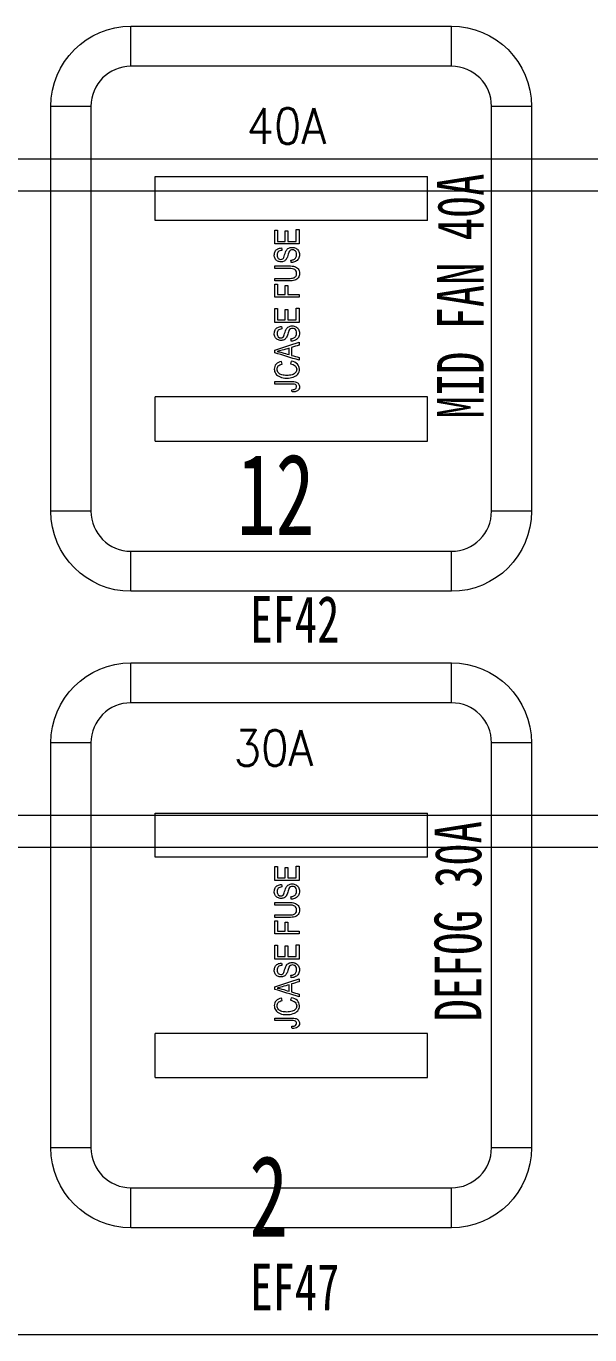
# Model space of a CAD drawing. Header units: inches. Extents: x 47316 to 59086, y 3141 to 11743.
# Drawn here: x 50801.4 to 50833.1, y 9934.3 to 10007.8 of the extents above; entities that cross this region are included whole.
import ezdxf
from ezdxf.enums import TextEntityAlignment as Align

# ---------------------------------------------------------------- set-up
doc = ezdxf.new("R2010")
doc.units = ezdxf.units.IN
doc.header["$MEASUREMENT"] = 0
doc.styles.add('MtX_romans_shx', font='romans.shx')
doc.styles.add('MtX_STSong', font='')
doc.styles.add('仿宋', font='仿宋_GB2312.ttf', dxfattribs={"width": 0.7})
doc.styles.get('MtX_STSong').set_extended_font_data('STSong')

msp = doc.modelspace()

# ---------------------------------------------------------------- linework, layer by layer
at = {"color": 0, "linetype": 'Continuous', "lineweight": 15}
for p, q in [((50807.302, 10005.505), (50807.302, 10007.755)), ((50807.302, 10007.755), (50825.302, 10007.755)), ((50825.302, 10005.505), (50825.302, 10007.755)), ((50825.302, 10005.505), (50807.302, 10005.505)), ((50805.052, 10003.255), (50802.802, 10003.255)), ((50802.802, 9980.53), (50802.802, 10003.255)), ((50805.052, 10003.255), (50805.052, 9980.53)), ((50827.552, 9980.53), (50827.552, 10003.255)), ((50829.802, 10003.255), (50827.552, 10003.255)), ((50829.802, 10003.255), (50829.802, 9980.53)), ((50808.652, 9999.318), (50823.952, 9999.318)), ((50808.652, 9996.843), (50808.652, 9999.318)), ((50808.652, 9984.468), (50808.652, 9986.943)), ((50805.052, 9980.53), (50802.802, 9980.53)), ((50829.802, 9980.53), (50827.552, 9980.53)), ((50807.302, 9976.03), (50807.302, 9978.28)), ((50807.302, 9978.28), (50825.302, 9978.28)), ((50825.302, 9976.03), (50825.302, 9978.28)), ((50825.302, 9976.03), (50807.302, 9976.03)), ((50807.302, 9969.771), (50807.302, 9972.021)), ((50807.302, 9972.021), (50825.302, 9972.021)), ((50825.302, 9969.771), (50825.302, 9972.021)), ((50825.302, 9969.771), (50807.302, 9969.771)), ((50805.052, 9967.521), (50802.802, 9967.521)), ((50802.802, 9944.796), (50802.802, 9967.521)), ((50805.052, 9967.521), (50805.052, 9944.796)), ((50827.552, 9944.796), (50827.552, 9967.521)), ((50829.802, 9967.521), (50827.552, 9967.521)), ((50829.802, 9967.521), (50829.802, 9944.796)), ((50808.652, 9963.583), (50823.952, 9963.583)), ((50808.652, 9961.108), (50808.652, 9963.583)), ((50808.652, 9948.733), (50808.652, 9951.208)), ((50805.052, 9944.796), (50802.802, 9944.796)), ((50829.802, 9944.796), (50827.552, 9944.796)), ((50807.302, 9940.296), (50807.302, 9942.546)), ((50807.302, 9942.546), (50825.302, 9942.546)), ((50825.302, 9940.296), (50825.302, 9942.546)), ((50825.302, 9940.296), (50807.302, 9940.296)), ((50978.955, 9934.293), (50565.517, 9934.293))]:
    msp.add_line(p, q, dxfattribs=at)
at = {"color": 0, "lineweight": 15}
for p, q in [((50873.655, 10000.288), (50671.088, 10000.288)), ((50823.952, 9996.843), (50823.952, 9999.318)), ((50873.655, 9998.488), (50672.888, 9998.488)), ((50823.952, 9996.843), (50808.652, 9996.843)), ((50823.952, 9986.943), (50808.652, 9986.943)), ((50823.952, 9984.468), (50823.952, 9986.943)), ((50808.652, 9984.468), (50823.952, 9984.468)), ((50873.655, 9963.444), (50672.888, 9963.444)), ((50823.952, 9961.108), (50823.952, 9963.583)), ((50873.655, 9961.644), (50671.088, 9961.644)), ((50823.952, 9961.108), (50808.652, 9961.108)), ((50823.952, 9951.208), (50808.652, 9951.208)), ((50823.952, 9948.733), (50823.952, 9951.208)), ((50808.652, 9948.733), (50823.952, 9948.733))]:
    msp.add_line(p, q, dxfattribs=at)
at = {"color": 0, "linetype": 'Continuous', "lineweight": 15, "extrusion": (0, 0, -1)}
for centre, start, end in [((-50807.302, 10003.255), 0, 90), ((-50825.302, 10003.255), 90, 180), ((-50807.302, 9980.53), 270, 0), ((-50825.302, 9980.53), 180, 270), ((-50807.302, 9967.521), 0, 90), ((-50825.302, 9967.521), 90, 180), ((-50807.302, 9944.796), 270, 0), ((-50825.302, 9944.796), 180, 270)]:
    msp.add_arc(centre, 4.5, start, end, dxfattribs=at)
at = {"color": 0, "linetype": 'Continuous', "lineweight": 15}
for centre, start, end in [((50807.302, 10003.255), 90, 180), ((50825.302, 10003.255), 0, 90), ((50807.302, 9980.53), 180, 270), ((50825.302, 9980.53), 270, 0), ((50807.302, 9967.521), 90, 180), ((50825.302, 9967.521), 0, 90), ((50807.302, 9944.796), 180, 270), ((50825.302, 9944.796), 270, 0)]:
    msp.add_arc(centre, 2.25, start, end, dxfattribs=at)
for points in [[(50815.373, 9995.535), (50815.373, 9995.793), (50815.373, 9996.051), (50815.373, 9996.31)], [(50815.373, 9996.31), (50815.427, 9996.31), (50815.481, 9996.31), (50815.534, 9996.31)], [(50815.534, 9996.31), (50815.534, 9996.099), (50815.534, 9995.888), (50815.534, 9995.676)], [(50815.953, 9995.676), (50815.953, 9995.874), (50815.953, 9996.072), (50815.953, 9996.27)], [(50815.953, 9996.27), (50816.007, 9996.27), (50816.06, 9996.27), (50816.114, 9996.27)], [(50816.114, 9996.27), (50816.114, 9996.072), (50816.114, 9995.874), (50816.114, 9995.676)], [(50816.579, 9995.676), (50816.579, 9995.896), (50816.579, 9996.115), (50816.579, 9996.335)], [(50816.579, 9996.335), (50816.633, 9996.335), (50816.687, 9996.335), (50816.741, 9996.335)], [(50816.741, 9996.335), (50816.741, 9996.068), (50816.741, 9995.801), (50816.741, 9995.535)], [(50816.741, 9995.535), (50816.285, 9995.535), (50815.829, 9995.535), (50815.373, 9995.535)], [(50815.534, 9995.676), (50815.674, 9995.676), (50815.814, 9995.676), (50815.953, 9995.676)], [(50816.114, 9995.676), (50816.269, 9995.676), (50816.424, 9995.676), (50816.579, 9995.676)], [(50815.758, 9995.306), (50815.763, 9995.261), (50815.767, 9995.215), (50815.772, 9995.17)], [(50816.301, 9994.485), (50816.296, 9994.529), (50816.291, 9994.574), (50816.286, 9994.618)], [(50815.373, 9994.155), (50815.373, 9994.202), (50815.373, 9994.249), (50815.373, 9994.297)], [(50816.162, 9994.155), (50815.899, 9994.155), (50815.636, 9994.155), (50815.373, 9994.155)], [(50816.547, 9994.544), (50816.475, 9994.506), (50816.393, 9994.486), (50816.301, 9994.485)], [(50815.373, 9993.453), (50815.373, 9993.501), (50815.373, 9993.548), (50815.373, 9993.595)], [(50815.373, 9992.544), (50815.373, 9992.785), (50815.373, 9993.026), (50815.373, 9993.267)], [(50815.373, 9993.267), (50815.427, 9993.267), (50815.481, 9993.267), (50815.534, 9993.267)], [(50815.534, 9993.267), (50815.534, 9993.073), (50815.534, 9992.879), (50815.534, 9992.685)], [(50815.958, 9992.685), (50815.958, 9992.853), (50815.958, 9993.021), (50815.958, 9993.189)], [(50815.958, 9993.189), (50816.012, 9993.189), (50816.066, 9993.189), (50816.119, 9993.189)], [(50816.119, 9993.189), (50816.119, 9993.021), (50816.119, 9992.853), (50816.119, 9992.685)], [(50816.741, 9992.544), (50816.285, 9992.544), (50815.829, 9992.544), (50815.373, 9992.544)], [(50815.534, 9992.685), (50815.676, 9992.685), (50815.817, 9992.685), (50815.958, 9992.685)], [(50816.119, 9992.685), (50816.326, 9992.685), (50816.533, 9992.685), (50816.741, 9992.685)], [(50816.741, 9992.685), (50816.741, 9992.638), (50816.741, 9992.591), (50816.741, 9992.544)], [(50815.373, 9991.899), (50815.427, 9991.899), (50815.481, 9991.899), (50815.534, 9991.899)], [(50815.373, 9991.124), (50815.373, 9991.383), (50815.373, 9991.641), (50815.373, 9991.899)], [(50815.534, 9991.899), (50815.534, 9991.688), (50815.534, 9991.477), (50815.534, 9991.266)], [(50815.953, 9991.859), (50816.007, 9991.859), (50816.06, 9991.859), (50816.114, 9991.859)], [(50815.953, 9991.266), (50815.953, 9991.464), (50815.953, 9991.662), (50815.953, 9991.859)], [(50816.114, 9991.859), (50816.114, 9991.662), (50816.114, 9991.464), (50816.114, 9991.266)], [(50816.579, 9991.924), (50816.633, 9991.924), (50816.687, 9991.924), (50816.741, 9991.924)], [(50816.579, 9991.266), (50816.579, 9991.486), (50816.579, 9991.705), (50816.579, 9991.924)], [(50816.741, 9991.924), (50816.741, 9991.658), (50816.741, 9991.391), (50816.741, 9991.124)], [(50816.741, 9991.124), (50816.285, 9991.124), (50815.829, 9991.124), (50815.373, 9991.124)], [(50815.534, 9991.266), (50815.674, 9991.266), (50815.814, 9991.266), (50815.953, 9991.266)], [(50816.114, 9991.266), (50816.269, 9991.266), (50816.424, 9991.266), (50816.579, 9991.266)], [(50815.758, 9990.896), (50815.763, 9990.85), (50815.767, 9990.805), (50815.772, 9990.76)], [(50816.301, 9990.074), (50816.296, 9990.119), (50816.291, 9990.164), (50816.286, 9990.208)], [(50815.373, 9989.571), (50815.829, 9989.717), (50816.285, 9989.863), (50816.741, 9990.009)], [(50815.373, 9989.418), (50815.373, 9989.469), (50815.373, 9989.52), (50815.373, 9989.571)], [(50815.517, 9989.491), (50815.604, 9989.477), (50815.691, 9989.458), (50815.778, 9989.433)], [(50815.778, 9989.433), (50815.912, 9989.394), (50816.045, 9989.355), (50816.179, 9989.315)], [(50816.179, 9989.315), (50816.179, 9989.437), (50816.179, 9989.558), (50816.179, 9989.679)], [(50816.547, 9990.133), (50816.475, 9990.096), (50816.393, 9990.076), (50816.301, 9990.074)], [(50816.741, 9989.848), (50816.602, 9989.806), (50816.464, 9989.764), (50816.326, 9989.723)], [(50816.326, 9989.723), (50816.326, 9989.573), (50816.326, 9989.424), (50816.326, 9989.275)], [(50816.741, 9990.009), (50816.741, 9989.956), (50816.741, 9989.902), (50816.741, 9989.848)], [(50816.741, 9989.006), (50816.285, 9989.143), (50815.829, 9989.281), (50815.373, 9989.418)], [(50815.79, 9988.791), (50815.776, 9988.838), (50815.762, 9988.884), (50815.748, 9988.931)], [(50816.307, 9988.949), (50816.291, 9988.902), (50816.276, 9988.854), (50816.261, 9988.807)], [(50816.261, 9988.807), (50816.376, 9988.788), (50816.463, 9988.75), (50816.521, 9988.695)], [(50816.326, 9989.275), (50816.464, 9989.235), (50816.602, 9989.196), (50816.741, 9989.157)], [(50816.741, 9989.157), (50816.741, 9989.107), (50816.741, 9989.056), (50816.741, 9989.006)], [(50815.373, 9987.668), (50815.373, 9987.716), (50815.373, 9987.763), (50815.373, 9987.81)], [(50816.353, 9987.221), (50816.345, 9987.263), (50816.338, 9987.306), (50816.33, 9987.349)], [(50816.66, 9987.293), (50816.592, 9987.243), (50816.489, 9987.219), (50816.353, 9987.221)], [(50815.373, 9959.8), (50815.373, 9960.059), (50815.373, 9960.317), (50815.373, 9960.575)], [(50815.373, 9960.575), (50815.427, 9960.575), (50815.481, 9960.575), (50815.534, 9960.575)], [(50815.534, 9960.575), (50815.534, 9960.364), (50815.534, 9960.153), (50815.534, 9959.942)], [(50815.953, 9959.942), (50815.953, 9960.14), (50815.953, 9960.338), (50815.953, 9960.535)], [(50815.953, 9960.535), (50816.007, 9960.535), (50816.06, 9960.535), (50816.114, 9960.535)], [(50816.114, 9960.535), (50816.114, 9960.338), (50816.114, 9960.14), (50816.114, 9959.942)], [(50816.579, 9959.942), (50816.579, 9960.162), (50816.579, 9960.381), (50816.579, 9960.6)], [(50816.579, 9960.6), (50816.633, 9960.6), (50816.687, 9960.6), (50816.741, 9960.6)], [(50816.741, 9960.6), (50816.741, 9960.334), (50816.741, 9960.067), (50816.741, 9959.8)], [(50816.741, 9959.8), (50816.285, 9959.8), (50815.829, 9959.8), (50815.373, 9959.8)], [(50815.534, 9959.942), (50815.674, 9959.942), (50815.814, 9959.942), (50815.953, 9959.942)], [(50815.758, 9959.572), (50815.763, 9959.526), (50815.767, 9959.481), (50815.772, 9959.436)], [(50816.114, 9959.942), (50816.269, 9959.942), (50816.424, 9959.942), (50816.579, 9959.942)], [(50816.301, 9958.75), (50816.296, 9958.795), (50816.291, 9958.839), (50816.286, 9958.884)], [(50816.547, 9958.809), (50816.475, 9958.772), (50816.393, 9958.752), (50816.301, 9958.75)], [(50815.373, 9958.42), (50815.373, 9958.468), (50815.373, 9958.515), (50815.373, 9958.562)], [(50816.162, 9958.42), (50815.899, 9958.42), (50815.636, 9958.42), (50815.373, 9958.42)], [(50815.373, 9957.719), (50815.373, 9957.766), (50815.373, 9957.814), (50815.373, 9957.861)], [(50815.373, 9956.809), (50815.373, 9957.05), (50815.373, 9957.292), (50815.373, 9957.533)], [(50815.373, 9957.533), (50815.427, 9957.533), (50815.481, 9957.533), (50815.534, 9957.533)], [(50815.534, 9957.533), (50815.534, 9957.339), (50815.534, 9957.145), (50815.534, 9956.951)], [(50815.958, 9956.951), (50815.958, 9957.119), (50815.958, 9957.287), (50815.958, 9957.454)], [(50815.958, 9957.454), (50816.012, 9957.454), (50816.066, 9957.454), (50816.119, 9957.454)], [(50816.119, 9957.454), (50816.119, 9957.287), (50816.119, 9957.119), (50816.119, 9956.951)], [(50816.741, 9956.809), (50816.285, 9956.809), (50815.829, 9956.809), (50815.373, 9956.809)], [(50815.534, 9956.951), (50815.676, 9956.951), (50815.817, 9956.951), (50815.958, 9956.951)], [(50816.119, 9956.951), (50816.326, 9956.951), (50816.533, 9956.951), (50816.741, 9956.951)], [(50816.741, 9956.951), (50816.741, 9956.904), (50816.741, 9956.857), (50816.741, 9956.809)], [(50815.373, 9956.165), (50815.427, 9956.165), (50815.481, 9956.165), (50815.534, 9956.165)], [(50815.373, 9955.39), (50815.373, 9955.648), (50815.373, 9955.907), (50815.373, 9956.165)], [(50815.534, 9956.165), (50815.534, 9955.954), (50815.534, 9955.743), (50815.534, 9955.532)], [(50815.953, 9956.125), (50816.007, 9956.125), (50816.06, 9956.125), (50816.114, 9956.125)], [(50815.953, 9955.532), (50815.953, 9955.73), (50815.953, 9955.927), (50815.953, 9956.125)], [(50816.114, 9956.125), (50816.114, 9955.927), (50816.114, 9955.73), (50816.114, 9955.532)], [(50816.579, 9956.19), (50816.633, 9956.19), (50816.687, 9956.19), (50816.741, 9956.19)], [(50816.579, 9955.532), (50816.579, 9955.751), (50816.579, 9955.971), (50816.579, 9956.19)], [(50816.741, 9956.19), (50816.741, 9955.923), (50816.741, 9955.657), (50816.741, 9955.39)], [(50816.741, 9955.39), (50816.285, 9955.39), (50815.829, 9955.39), (50815.373, 9955.39)], [(50815.534, 9955.532), (50815.674, 9955.532), (50815.814, 9955.532), (50815.953, 9955.532)], [(50815.758, 9955.161), (50815.763, 9955.116), (50815.767, 9955.071), (50815.772, 9955.025)], [(50816.114, 9955.532), (50816.269, 9955.532), (50816.424, 9955.532), (50816.579, 9955.532)], [(50815.373, 9953.837), (50815.829, 9953.983), (50816.285, 9954.129), (50816.741, 9954.275)], [(50816.301, 9954.34), (50816.296, 9954.385), (50816.291, 9954.429), (50816.286, 9954.474)], [(50816.547, 9954.399), (50816.475, 9954.362), (50816.393, 9954.342), (50816.301, 9954.34)], [(50816.741, 9954.275), (50816.741, 9954.221), (50816.741, 9954.167), (50816.741, 9954.114)], [(50815.373, 9953.683), (50815.373, 9953.735), (50815.373, 9953.786), (50815.373, 9953.837)], [(50816.741, 9953.272), (50816.285, 9953.409), (50815.829, 9953.546), (50815.373, 9953.683)], [(50815.517, 9953.757), (50815.604, 9953.743), (50815.691, 9953.724), (50815.778, 9953.699)], [(50815.778, 9953.699), (50815.912, 9953.66), (50816.045, 9953.62), (50816.179, 9953.581)], [(50816.179, 9953.581), (50816.179, 9953.702), (50816.179, 9953.823), (50816.179, 9953.945)], [(50816.741, 9954.114), (50816.602, 9954.072), (50816.464, 9954.03), (50816.326, 9953.988)], [(50816.326, 9953.988), (50816.326, 9953.839), (50816.326, 9953.69), (50816.326, 9953.54)], [(50816.326, 9953.54), (50816.464, 9953.501), (50816.602, 9953.462), (50816.741, 9953.422)], [(50815.79, 9953.057), (50815.776, 9953.103), (50815.762, 9953.15), (50815.748, 9953.196)], [(50816.307, 9953.215), (50816.291, 9953.167), (50816.276, 9953.12), (50816.261, 9953.073)], [(50816.261, 9953.073), (50816.376, 9953.053), (50816.463, 9953.016), (50816.521, 9952.961)], [(50816.741, 9953.422), (50816.741, 9953.372), (50816.741, 9953.322), (50816.741, 9953.272)], [(50815.373, 9951.934), (50815.373, 9951.981), (50815.373, 9952.029), (50815.373, 9952.076)], [(50816.353, 9951.486), (50816.345, 9951.529), (50816.338, 9951.572), (50816.33, 9951.615)], [(50816.66, 9951.559), (50816.592, 9951.509), (50816.489, 9951.485), (50816.353, 9951.486)]]:
    msp.add_open_spline(points, degree=3, dxfattribs=at)
for points, knots in [([(50815.772, 9995.17), (50815.685, 9995.162), (50815.62, 9995.138), (50815.531, 9995.053), (50815.509, 9994.991), (50815.509, 9994.823), (50815.53, 9994.76), (50815.609, 9994.682), (50815.658, 9994.662), (50815.764, 9994.662), (50815.804, 9994.676), (50815.867, 9994.731), (50815.9, 9994.803), (50815.966, 9995.033), (50815.995, 9995.112), (50816.057, 9995.218), (50816.104, 9995.264), (50816.216, 9995.323), (50816.281, 9995.338), (50816.427, 9995.338), (50816.496, 9995.322), (50816.624, 9995.256), (50816.674, 9995.209), (50816.746, 9995.087), (50816.764, 9995.018), (50816.764, 9994.845), (50816.746, 9994.763), (50816.674, 9994.632), (50816.619, 9994.581), (50816.547, 9994.544)], [0, 0, 0, 0, 0.060324, 0.060324, 0.120898, 0.120898, 0.184097, 0.184097, 0.247578, 0.247578, 0.302439, 0.302439, 0.356722, 0.356722, 0.411124, 0.411124, 0.489763, 0.489763, 0.568244, 0.568244, 0.645978, 0.645978, 0.723845, 0.723845, 0.801907, 0.801907, 0.900954, 0.900954, 1, 1, 1, 1]), ([(50816.176, 9995.076), (50816.162, 9995.047), (50816.14, 9994.983), (50816.079, 9994.786), (50816.051, 9994.717), (50815.989, 9994.627), (50815.948, 9994.588), (50815.846, 9994.538), (50815.789, 9994.526), (50815.658, 9994.526), (50815.593, 9994.541), (50815.473, 9994.602), (50815.428, 9994.647), (50815.365, 9994.765), (50815.35, 9994.831), (50815.35, 9994.982), (50815.366, 9995.053), (50815.431, 9995.174), (50815.479, 9995.221), (50815.606, 9995.286), (50815.678, 9995.303), (50815.758, 9995.306)], [0, 0, 0, 0, 0.07408, 0.07408, 0.148161, 0.148161, 0.243405, 0.243405, 0.338649, 0.338649, 0.444003, 0.444003, 0.548871, 0.548871, 0.653739, 0.653739, 0.768538, 0.768538, 0.884017, 0.884017, 1, 1, 1, 1]), ([(50816.571, 9995.079), (50816.55, 9995.12), (50816.522, 9995.151), (50816.45, 9995.191), (50816.412, 9995.201), (50816.326, 9995.201), (50816.289, 9995.192), (50816.225, 9995.152), (50816.198, 9995.12), (50816.176, 9995.076)], [0, 0, 0, 0, 0.24883, 0.24883, 0.495828, 0.495828, 0.746909, 0.746909, 1, 1, 1, 1]), ([(50816.286, 9994.618), (50816.355, 9994.625), (50816.411, 9994.639), (50816.498, 9994.686), (50816.534, 9994.722), (50816.588, 9994.819), (50816.602, 9994.874), (50816.602, 9994.989), (50816.591, 9995.037), (50816.571, 9995.079)], [0, 0, 0, 0, 0.257738, 0.257738, 0.514809, 0.514809, 0.771879, 0.771879, 1, 1, 1, 1]), ([(50815.373, 9994.297), (50815.636, 9994.297), (50815.9, 9994.297), (50816.3, 9994.297), (50816.41, 9994.284), (50816.571, 9994.235), (50816.637, 9994.192), (50816.738, 9994.064), (50816.764, 9993.981), (50816.764, 9993.777), (50816.742, 9993.695), (50816.653, 9993.567), (50816.59, 9993.522), (50816.422, 9993.467), (50816.308, 9993.453), (50815.9, 9993.453), (50815.636, 9993.453), (50815.373, 9993.453)], [0, 0, 0, 0, 0.199359, 0.199359, 0.303453, 0.303453, 0.407864, 0.407864, 0.512554, 0.512554, 0.614189, 0.614189, 0.715565, 0.715565, 0.816656, 0.816656, 1, 1, 1, 1]), ([(50815.373, 9993.595), (50815.636, 9993.595), (50815.899, 9993.595), (50816.281, 9993.595), (50816.369, 9993.604), (50816.481, 9993.639), (50816.524, 9993.668), (50816.585, 9993.753), (50816.601, 9993.804), (50816.601, 9993.97), (50816.571, 9994.044), (50816.45, 9994.133), (50816.334, 9994.155), (50816.162, 9994.155)], [0, 0, 0, 0, 0.256467, 0.256467, 0.372081, 0.372081, 0.488356, 0.488356, 0.604594, 0.604594, 0.802669, 0.802669, 1, 1, 1, 1]), ([(50815.772, 9990.76), (50815.685, 9990.752), (50815.62, 9990.728), (50815.531, 9990.643), (50815.509, 9990.581), (50815.509, 9990.413), (50815.53, 9990.35), (50815.609, 9990.272), (50815.658, 9990.252), (50815.764, 9990.252), (50815.804, 9990.266), (50815.867, 9990.321), (50815.9, 9990.392), (50815.966, 9990.623), (50815.995, 9990.702), (50816.057, 9990.807), (50816.104, 9990.853), (50816.216, 9990.913), (50816.281, 9990.928), (50816.427, 9990.928), (50816.496, 9990.912), (50816.624, 9990.846), (50816.674, 9990.799), (50816.746, 9990.677), (50816.764, 9990.608), (50816.764, 9990.434), (50816.746, 9990.353), (50816.674, 9990.222), (50816.619, 9990.171), (50816.547, 9990.133)], [0, 0, 0, 0, 0.060324, 0.060324, 0.120898, 0.120898, 0.184097, 0.184097, 0.247578, 0.247578, 0.302439, 0.302439, 0.356722, 0.356722, 0.411124, 0.411124, 0.489763, 0.489763, 0.568244, 0.568244, 0.645978, 0.645978, 0.723845, 0.723845, 0.801907, 0.801907, 0.900954, 0.900954, 1, 1, 1, 1]), ([(50816.176, 9990.665), (50816.162, 9990.637), (50816.14, 9990.573), (50816.079, 9990.376), (50816.051, 9990.307), (50815.989, 9990.217), (50815.948, 9990.178), (50815.846, 9990.128), (50815.789, 9990.115), (50815.658, 9990.115), (50815.593, 9990.131), (50815.473, 9990.192), (50815.428, 9990.237), (50815.365, 9990.355), (50815.35, 9990.42), (50815.35, 9990.572), (50815.366, 9990.642), (50815.431, 9990.764), (50815.479, 9990.81), (50815.606, 9990.876), (50815.678, 9990.893), (50815.758, 9990.896)], [0, 0, 0, 0, 0.07408, 0.07408, 0.148161, 0.148161, 0.243405, 0.243405, 0.338649, 0.338649, 0.444003, 0.444003, 0.548871, 0.548871, 0.653739, 0.653739, 0.768538, 0.768538, 0.884017, 0.884017, 1, 1, 1, 1]), ([(50816.571, 9990.668), (50816.55, 9990.71), (50816.522, 9990.74), (50816.45, 9990.781), (50816.412, 9990.791), (50816.326, 9990.791), (50816.289, 9990.781), (50816.225, 9990.742), (50816.198, 9990.71), (50816.176, 9990.665)], [0, 0, 0, 0, 0.24883, 0.24883, 0.495828, 0.495828, 0.746909, 0.746909, 1, 1, 1, 1]), ([(50816.286, 9990.208), (50816.355, 9990.214), (50816.411, 9990.229), (50816.498, 9990.276), (50816.534, 9990.312), (50816.588, 9990.409), (50816.602, 9990.464), (50816.602, 9990.579), (50816.591, 9990.627), (50816.571, 9990.668)], [0, 0, 0, 0, 0.257738, 0.257738, 0.514809, 0.514809, 0.771879, 0.771879, 1, 1, 1, 1]), ([(50816.179, 9989.679), (50816.053, 9989.642), (50815.927, 9989.604), (50815.685, 9989.533), (50815.591, 9989.507), (50815.517, 9989.491)], [0, 0, 0, 0, 0.523179, 0.523179, 1, 1, 1, 1]), ([(50815.748, 9988.931), (50815.622, 9988.902), (50815.524, 9988.851), (50815.385, 9988.705), (50815.35, 9988.615), (50815.35, 9988.413), (50815.377, 9988.326), (50815.488, 9988.169), (50815.568, 9988.108), (50815.78, 9988.023), (50815.904, 9988.001), (50816.177, 9988.001), (50816.299, 9988.021), (50816.527, 9988.096), (50816.614, 9988.151), (50816.734, 9988.296), (50816.764, 9988.39), (50816.764, 9988.617), (50816.725, 9988.711), (50816.569, 9988.866), (50816.455, 9988.919), (50816.307, 9988.949)], [0, 0, 0, 0, 0.11516, 0.11516, 0.230547, 0.230547, 0.332359, 0.332359, 0.434384, 0.434384, 0.536317, 0.536317, 0.629985, 0.629985, 0.723846, 0.723846, 0.81793, 0.81793, 0.908885, 0.908885, 1, 1, 1, 1]), ([(50816.521, 9988.695), (50816.58, 9988.64), (50816.609, 9988.573), (50816.609, 9988.428), (50816.587, 9988.368), (50816.502, 9988.255), (50816.437, 9988.214), (50816.263, 9988.161), (50816.162, 9988.147), (50815.956, 9988.147), (50815.868, 9988.159), (50815.698, 9988.204), (50815.63, 9988.243), (50815.53, 9988.353), (50815.505, 9988.422), (50815.505, 9988.576), (50815.528, 9988.635), (50815.618, 9988.73), (50815.691, 9988.766), (50815.79, 9988.791)], [0, 0, 0, 0, 0.153181, 0.153181, 0.27986, 0.27986, 0.406549, 0.406549, 0.533238, 0.533238, 0.631689, 0.631689, 0.73014, 0.73014, 0.828858, 0.828858, 0.914458, 0.914458, 1, 1, 1, 1]), ([(50815.373, 9987.81), (50815.684, 9987.81), (50815.994, 9987.81), (50816.419, 9987.81), (50816.508, 9987.799), (50816.634, 9987.756), (50816.681, 9987.722), (50816.747, 9987.627), (50816.764, 9987.572), (50816.764, 9987.415), (50816.729, 9987.343), (50816.66, 9987.293)], [0, 0, 0, 0, 0.377087, 0.377087, 0.515947, 0.515947, 0.654117, 0.654117, 0.793314, 0.793314, 1, 1, 1, 1]), ([(50816.571, 9987.6), (50816.551, 9987.626), (50816.522, 9987.644), (50816.451, 9987.664), (50816.394, 9987.668), (50816.001, 9987.668), (50815.687, 9987.668), (50815.373, 9987.668)], [0, 0, 0, 0, 0.167995, 0.167995, 0.334149, 0.334149, 1, 1, 1, 1]), ([(50816.33, 9987.349), (50816.435, 9987.352), (50816.506, 9987.368), (50816.583, 9987.422), (50816.602, 9987.46), (50816.602, 9987.544), (50816.592, 9987.575), (50816.571, 9987.6)], [0, 0, 0, 0, 0.365145, 0.365145, 0.73029, 0.73029, 1, 1, 1, 1]), ([(50816.176, 9959.341), (50816.162, 9959.312), (50816.14, 9959.249), (50816.079, 9959.052), (50816.051, 9958.983), (50815.989, 9958.893), (50815.948, 9958.854), (50815.846, 9958.804), (50815.789, 9958.791), (50815.658, 9958.791), (50815.593, 9958.807), (50815.473, 9958.868), (50815.428, 9958.913), (50815.365, 9959.031), (50815.35, 9959.096), (50815.35, 9959.248), (50815.366, 9959.318), (50815.431, 9959.44), (50815.479, 9959.486), (50815.606, 9959.552), (50815.678, 9959.569), (50815.758, 9959.572)], [0, 0, 0, 0, 0.07408, 0.07408, 0.148161, 0.148161, 0.243405, 0.243405, 0.338649, 0.338649, 0.444003, 0.444003, 0.548871, 0.548871, 0.653739, 0.653739, 0.768538, 0.768538, 0.884017, 0.884017, 1, 1, 1, 1]), ([(50815.772, 9959.436), (50815.685, 9959.428), (50815.62, 9959.404), (50815.531, 9959.319), (50815.509, 9959.257), (50815.509, 9959.089), (50815.53, 9959.026), (50815.609, 9958.948), (50815.658, 9958.928), (50815.764, 9958.928), (50815.804, 9958.942), (50815.867, 9958.997), (50815.9, 9959.068), (50815.966, 9959.299), (50815.995, 9959.378), (50816.057, 9959.483), (50816.104, 9959.529), (50816.216, 9959.589), (50816.281, 9959.604), (50816.427, 9959.604), (50816.496, 9959.588), (50816.624, 9959.522), (50816.674, 9959.475), (50816.746, 9959.353), (50816.764, 9959.284), (50816.764, 9959.11), (50816.746, 9959.029), (50816.674, 9958.898), (50816.619, 9958.847), (50816.547, 9958.809)], [0, 0, 0, 0, 0.060324, 0.060324, 0.120898, 0.120898, 0.184097, 0.184097, 0.247578, 0.247578, 0.302439, 0.302439, 0.356722, 0.356722, 0.411124, 0.411124, 0.489763, 0.489763, 0.568244, 0.568244, 0.645978, 0.645978, 0.723845, 0.723845, 0.801907, 0.801907, 0.900954, 0.900954, 1, 1, 1, 1]), ([(50816.571, 9959.344), (50816.55, 9959.386), (50816.522, 9959.416), (50816.45, 9959.457), (50816.412, 9959.467), (50816.326, 9959.467), (50816.289, 9959.457), (50816.225, 9959.418), (50816.198, 9959.386), (50816.176, 9959.341)], [0, 0, 0, 0, 0.24883, 0.24883, 0.495828, 0.495828, 0.746909, 0.746909, 1, 1, 1, 1]), ([(50816.286, 9958.884), (50816.355, 9958.89), (50816.411, 9958.905), (50816.498, 9958.952), (50816.534, 9958.987), (50816.588, 9959.085), (50816.602, 9959.14), (50816.602, 9959.255), (50816.591, 9959.303), (50816.571, 9959.344)], [0, 0, 0, 0, 0.257738, 0.257738, 0.514809, 0.514809, 0.771879, 0.771879, 1, 1, 1, 1]), ([(50815.373, 9958.562), (50815.636, 9958.562), (50815.9, 9958.562), (50816.3, 9958.562), (50816.41, 9958.55), (50816.571, 9958.501), (50816.637, 9958.457), (50816.738, 9958.33), (50816.764, 9958.247), (50816.764, 9958.043), (50816.742, 9957.961), (50816.653, 9957.833), (50816.59, 9957.787), (50816.422, 9957.733), (50816.308, 9957.719), (50815.9, 9957.719), (50815.636, 9957.719), (50815.373, 9957.719)], [0, 0, 0, 0, 0.199359, 0.199359, 0.303453, 0.303453, 0.407864, 0.407864, 0.512554, 0.512554, 0.614189, 0.614189, 0.715565, 0.715565, 0.816656, 0.816656, 1, 1, 1, 1]), ([(50815.373, 9957.861), (50815.636, 9957.861), (50815.899, 9957.861), (50816.281, 9957.861), (50816.369, 9957.87), (50816.481, 9957.904), (50816.524, 9957.934), (50816.585, 9958.019), (50816.601, 9958.07), (50816.601, 9958.235), (50816.571, 9958.31), (50816.45, 9958.398), (50816.334, 9958.42), (50816.162, 9958.42)], [0, 0, 0, 0, 0.256467, 0.256467, 0.372081, 0.372081, 0.488356, 0.488356, 0.604594, 0.604594, 0.802669, 0.802669, 1, 1, 1, 1]), ([(50816.176, 9954.931), (50816.162, 9954.902), (50816.14, 9954.839), (50816.079, 9954.642), (50816.051, 9954.573), (50815.989, 9954.482), (50815.948, 9954.444), (50815.846, 9954.394), (50815.789, 9954.381), (50815.658, 9954.381), (50815.593, 9954.397), (50815.473, 9954.458), (50815.428, 9954.503), (50815.365, 9954.621), (50815.35, 9954.686), (50815.35, 9954.838), (50815.366, 9954.908), (50815.431, 9955.03), (50815.479, 9955.076), (50815.606, 9955.142), (50815.678, 9955.159), (50815.758, 9955.161)], [0, 0, 0, 0, 0.07408, 0.07408, 0.148161, 0.148161, 0.243405, 0.243405, 0.338649, 0.338649, 0.444003, 0.444003, 0.548871, 0.548871, 0.653739, 0.653739, 0.768538, 0.768538, 0.884017, 0.884017, 1, 1, 1, 1]), ([(50815.772, 9955.025), (50815.685, 9955.018), (50815.62, 9954.993), (50815.531, 9954.909), (50815.509, 9954.847), (50815.509, 9954.678), (50815.53, 9954.616), (50815.609, 9954.537), (50815.658, 9954.518), (50815.764, 9954.518), (50815.804, 9954.532), (50815.867, 9954.587), (50815.9, 9954.658), (50815.966, 9954.889), (50815.995, 9954.968), (50816.057, 9955.073), (50816.104, 9955.119), (50816.216, 9955.179), (50816.281, 9955.194), (50816.427, 9955.194), (50816.496, 9955.177), (50816.624, 9955.112), (50816.674, 9955.065), (50816.746, 9954.942), (50816.764, 9954.874), (50816.764, 9954.7), (50816.746, 9954.619), (50816.674, 9954.488), (50816.619, 9954.436), (50816.547, 9954.399)], [0, 0, 0, 0, 0.060324, 0.060324, 0.120898, 0.120898, 0.184097, 0.184097, 0.247578, 0.247578, 0.302439, 0.302439, 0.356722, 0.356722, 0.411124, 0.411124, 0.489763, 0.489763, 0.568244, 0.568244, 0.645978, 0.645978, 0.723845, 0.723845, 0.801907, 0.801907, 0.900954, 0.900954, 1, 1, 1, 1]), ([(50816.571, 9954.934), (50816.55, 9954.975), (50816.522, 9955.006), (50816.45, 9955.047), (50816.412, 9955.057), (50816.326, 9955.057), (50816.289, 9955.047), (50816.225, 9955.008), (50816.198, 9954.976), (50816.176, 9954.931)], [0, 0, 0, 0, 0.24883, 0.24883, 0.495828, 0.495828, 0.746909, 0.746909, 1, 1, 1, 1]), ([(50816.286, 9954.474), (50816.355, 9954.48), (50816.411, 9954.495), (50816.498, 9954.542), (50816.534, 9954.577), (50816.588, 9954.675), (50816.602, 9954.73), (50816.602, 9954.845), (50816.591, 9954.892), (50816.571, 9954.934)], [0, 0, 0, 0, 0.257738, 0.257738, 0.514809, 0.514809, 0.771879, 0.771879, 1, 1, 1, 1]), ([(50816.179, 9953.945), (50816.053, 9953.907), (50815.927, 9953.87), (50815.685, 9953.799), (50815.591, 9953.773), (50815.517, 9953.757)], [0, 0, 0, 0, 0.523179, 0.523179, 1, 1, 1, 1]), ([(50815.748, 9953.196), (50815.622, 9953.168), (50815.524, 9953.117), (50815.385, 9952.97), (50815.35, 9952.88), (50815.35, 9952.678), (50815.377, 9952.592), (50815.488, 9952.434), (50815.568, 9952.373), (50815.78, 9952.288), (50815.904, 9952.267), (50816.177, 9952.267), (50816.299, 9952.286), (50816.527, 9952.361), (50816.614, 9952.417), (50816.734, 9952.561), (50816.764, 9952.655), (50816.764, 9952.882), (50816.725, 9952.977), (50816.569, 9953.131), (50816.455, 9953.185), (50816.307, 9953.215)], [0, 0, 0, 0, 0.11516, 0.11516, 0.230547, 0.230547, 0.332359, 0.332359, 0.434384, 0.434384, 0.536317, 0.536317, 0.629985, 0.629985, 0.723846, 0.723846, 0.81793, 0.81793, 0.908885, 0.908885, 1, 1, 1, 1]), ([(50816.521, 9952.961), (50816.58, 9952.906), (50816.609, 9952.839), (50816.609, 9952.694), (50816.587, 9952.633), (50816.502, 9952.521), (50816.437, 9952.48), (50816.263, 9952.427), (50816.162, 9952.413), (50815.956, 9952.413), (50815.868, 9952.424), (50815.698, 9952.469), (50815.63, 9952.508), (50815.53, 9952.619), (50815.505, 9952.688), (50815.505, 9952.842), (50815.528, 9952.901), (50815.618, 9952.996), (50815.691, 9953.032), (50815.79, 9953.057)], [0, 0, 0, 0, 0.153181, 0.153181, 0.27986, 0.27986, 0.406549, 0.406549, 0.533238, 0.533238, 0.631689, 0.631689, 0.73014, 0.73014, 0.828858, 0.828858, 0.914458, 0.914458, 1, 1, 1, 1]), ([(50815.373, 9952.076), (50815.684, 9952.076), (50815.994, 9952.076), (50816.419, 9952.076), (50816.508, 9952.065), (50816.634, 9952.022), (50816.681, 9951.987), (50816.747, 9951.893), (50816.764, 9951.838), (50816.764, 9951.681), (50816.729, 9951.609), (50816.66, 9951.559)], [0, 0, 0, 0, 0.377087, 0.377087, 0.515947, 0.515947, 0.654117, 0.654117, 0.793314, 0.793314, 1, 1, 1, 1]), ([(50816.571, 9951.866), (50816.551, 9951.892), (50816.522, 9951.91), (50816.451, 9951.929), (50816.394, 9951.934), (50816.001, 9951.934), (50815.687, 9951.934), (50815.373, 9951.934)], [0, 0, 0, 0, 0.167995, 0.167995, 0.334149, 0.334149, 1, 1, 1, 1]), ([(50816.33, 9951.615), (50816.435, 9951.618), (50816.506, 9951.633), (50816.583, 9951.688), (50816.602, 9951.726), (50816.602, 9951.81), (50816.592, 9951.84), (50816.571, 9951.866)], [0, 0, 0, 0, 0.365145, 0.365145, 0.73029, 0.73029, 1, 1, 1, 1])]:
    msp.add_open_spline(points, degree=3, knots=knots, dxfattribs=at)

# ---------------------------------------------------------------- texts
at = {"color": 0, "lineweight": 15}
for s, height, style, width, p in [('40A', 2, 'MtX_romans_shx', 0.9, (50813.786, 10001.146)), ('12', 4.5538, 'MtX_STSong', 0.7, (50813.262, 9979.2)), ('30A', 2, 'MtX_romans_shx', 0.9, (50813.069, 9966.233)), ('2', 4.554, 'MtX_STSong', 0.7, (50813.951, 9939.804))]:
    msp.add_text(s, height=height, dxfattribs=dict(at, style=style, width=width)).set_placement(p)
at = {"color": 0, "linetype": 'Continuous', "lineweight": 15, "style": '仿宋', "width": 0.7}
for s, p in [('MID FAN 40A', (50825.826, 9992.606)), ('DEFOG 30A', (50825.664, 9957.505))]:
    msp.add_text(s, height=2.625, rotation=90, dxfattribs=at).set_placement(p, align=Align.MIDDLE)
at = {"color": 0, "lineweight": 15, "style": '仿宋', "width": 0.7}
for s, p in [('EF42', (50816.504, 9974.463)), ('EF47', (50816.504, 9936.981))]:
    msp.add_text(s, height=2.625, dxfattribs=at).set_placement(p, align=Align.MIDDLE_CENTER)

doc.saveas('drawing.dxf')
